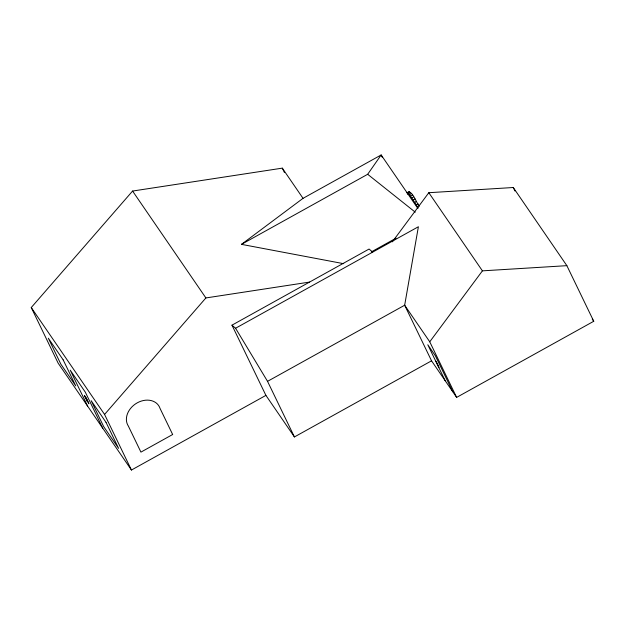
<?xml version="1.0" encoding="UTF-8"?>
<svg xmlns="http://www.w3.org/2000/svg" width="625" height="625" viewBox="0 0 625 625"><rect width="100%" height="100%" fill="white"/><g stroke="black" fill="none" stroke-linecap="round" stroke-linejoin="round"><path stroke-width="0.94" d="M343.695 263.688L241.469 244.359L367.672 174.289L381.156 154.961L417.891 208.516M392.359 241.82L428.812 192.703L513.273 187.516L566.867 265.664L593.75 321.273L456.633 397.398L431.539 360.82L404.664 305.219L418.391 226.742L235.562 328.25L231.969 325.164L369.086 249.031L372.68 252.117M456.633 397.398L429.75 341.797L482.414 270.852L566.867 265.664M431.539 360.82L294.422 436.945L265.914 395.383L131.445 470.039L58.133 363.141L31.25 307.539L132.578 191.055L282.32 168.141L303.031 198.336L381.156 154.961L382.422 157.57M131.445 470.039L104.57 414.438L205.891 297.945L309.547 282.086M241.469 244.359L303.031 198.336M407.859 194.383L407.062 192.727C412.555 189 416.109 203.547 419.508 206.078M407.062 192.727L409.242 191.594M407.336 192.656L407.828 192.969L409.734 191.906M407.828 192.969L408.523 193.664L410.43 192.602M408.523 193.664L409.414 194.734L411.32 193.672M409.414 194.734L410.484 196.156L412.391 195.102M410.484 196.156L411.734 197.93L413.641 196.867M411.734 197.93L413.125 200.008L415.031 198.953M413.125 200.008L414.656 202.375L416.563 201.32M414.656 202.375L416.305 205L418.211 203.945M371.398 251.859L396.031 238.188M294.422 436.945L267.539 381.344L404.664 305.219L429.75 341.797M367.672 174.289L415.266 212.188M592.25 319.086L593.75 321.273M428.812 192.703L482.414 270.852M436.883 363.141L435.977 361.227L438.945 367.359L437.891 365.227M132.578 191.055L205.891 297.945M31.25 307.539L104.57 414.438M85.383 397.414L84.484 395.5L87.445 401.633L86.398 399.5M86.836 399.531L85.938 397.617L87.75 401.32M87.852 401.625L88.898 403.75L87.094 400.055M416.305 205L418.039 207.852M235.562 328.25L267.539 381.344M513.273 187.516L514.953 190.992M452.742 391.734L435.352 355.758L427.805 344.758L445.195 380.734M282.32 168.141L284.422 172.484M231.969 325.164L265.914 395.383M102.703 428.125L85.312 392.156L70.219 370.148L87.609 406.125M437.133 363.664L437.312 364.078M437.609 364.508L437.789 364.922M86.117 398.781L86.289 399.195M85.641 397.938L85.82 398.352M172.656 434.508L140.938 452.117L128.375 426.117A18.297 14.43 -34.4 0 1 137.234 402.844A18.297 14.43 -34.4 0 1 160.086 408.508L172.656 434.508M63.18 359.883L48.32 338.219L60.891 364.219L75.75 385.883L63.18 359.883M106.016 422.344L91.164 400.68L103.734 426.688L118.586 448.344L106.016 422.344"/></g></svg>
